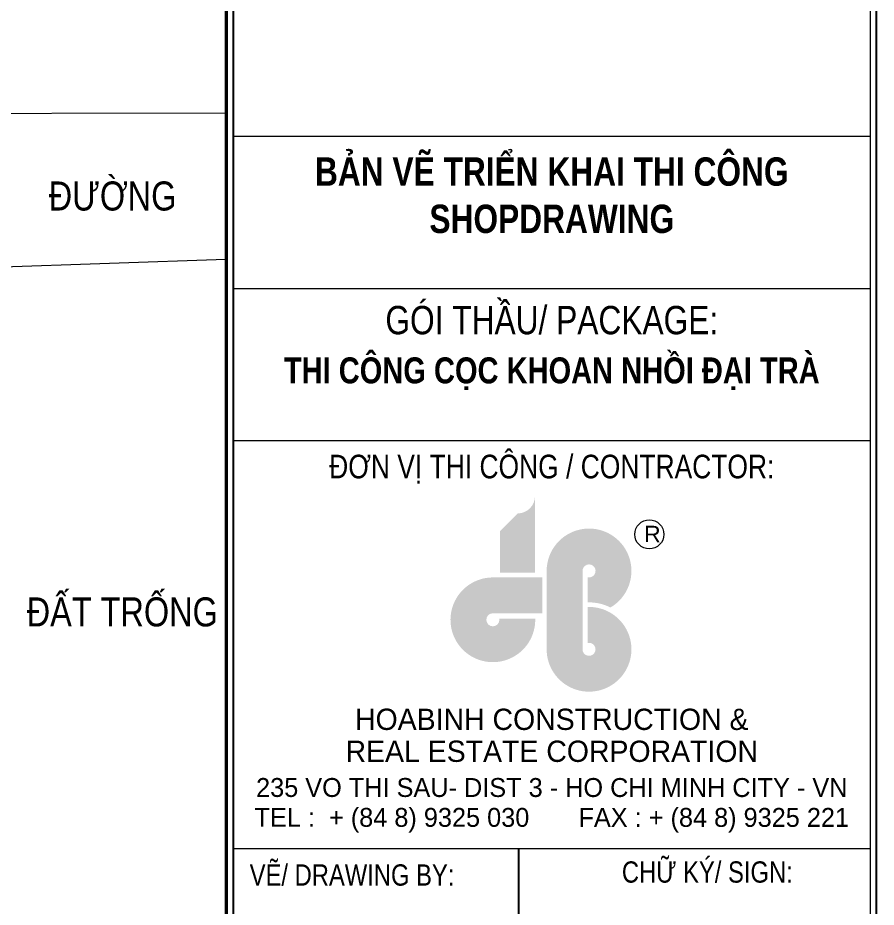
# Model space of a CAD drawing. Header units: millimetres. Extents: x -346728 to 1320345, y -537202 to -385966.
# Drawn here: x 482253 to 516240, y -480235 to -445010 of the extents above; entities that cross this region are included whole.
import ezdxf
from ezdxf.enums import TextEntityAlignment as Align
from ezdxf.xclip import XClip

# ---------------------------------------------------------------- set-up
doc = ezdxf.new("R2010")
doc.units = ezdxf.units.MM
doc.header["$LTSCALE"] = 100
doc.header["$XCLIPFRAME"] = 2
for name, color, linetype, lineweight in [('0 T TEXT', 7, 'Continuous', 13), ('Chu text vini xxxxxxxxxxxxxxxxxxxxxxxxxxxxxxxxx', 7, 'Continuous', 15), ('DIM', 5, 'Continuous', 20), ('LINE', 7, 'Continuous', 13), ('TEXT ENGLISL', 7, 'Continuous', 15)]:
    doc.layers.add(name, color=color, linetype=linetype, lineweight=lineweight)
doc.layers.add('TEXT_KUMHO', color=4, linetype='Continuous')
doc.styles.add('KT-ND-.SHX', font='Arial_1.ttf', dxfattribs={"width": 0.8})
doc.styles.add('TOAN - FONT ARIAL', font='Arial_1.ttf', dxfattribs={"width": 0.8})
doc.styles.add('UNIVER', font='VUNIVER0.TTF', dxfattribs={"height": 300})

# ---------------------------------------------------------------- blocks, each defined once
blk = doc.blocks.new('LOGO_HB')
at = {"layer": 'TEXT ENGLISL'}
h = blk.add_hatch(color=142, dxfattribs=at)
h.paths.add_polyline_path([(-211, 539.7), (-319, 431.8), (-103, 410)])
h.paths.add_polyline_path([(-103, 647.7, -0.414208), (-211, 539.7), (-103, 410)])
h.paths.add_polyline_path([(-103, 410), (-319, 431.8), (-319, 172.4), (-103, 172.4)])
for points in [[(191.7, 183.3, -2.79063), (224.3, 143.7), (224.3, -11.8, -0.125559), (364.6, -43.6, 1.726912), (-30.7, 183.3), (-30.7, -302.7, 2.465752), (224.3, -40.1), (224.3, -263.2, -2.79063), (191.7, -302.7)], [(-57.2, 142.9), (-364.2, 142.9, 2.465942), (-101.6, -112), (-324.7, -112, -2.792193), (-364.2, -79.5), (-57.2, -79.5)]]:
    blk.add_hatch(color=142, dxfattribs=at).paths.add_polyline_path(points)
at = {"layer": 'TEXT ENGLISL', "color": 142}
blk.add_circle((605.8, 410), 90.1, dxfattribs=at)
at = {"layer": 'TEXT ENGLISL', "color": 142, "insert": (573.4, 463.2), "char_height": 101.528, "width": 285.414, "attachment_point": 1}
blk.add_mtext('{\\fVNI-Helve|b0|i0|c0|p2;R}', dxfattribs=at)
blk = doc.blocks.new('LVL-KHUNGTEN')
at = {"color": 1}
blk.add_line((111604, 41093), (111604, 62), dxfattribs=at)
blk.add_lwpolyline([(61073, 41093), (119124, 41093), (119124, 62), (61073, 62)], close=True)
blk.add_lwpolyline([(111534, 41093), (119124, 41093), (119124, 62), (111534, 62)], close=True, dxfattribs=at)
blk.add_lwpolyline([(114939, 13934), (114939, 8106)])
at = {"layer": 'DEFPOINTS'}
blk.add_line((119124, 41093), (119124, 62), dxfattribs=at)
at = {"layer": 'DIM', "color": 1}
blk.add_line((119051, 41093), (119051, 62), dxfattribs=at)
at = {"layer": 'DIM'}
for p, q in [((111604, 22265), (119051, 22265)), ((111604, 20485), (119051, 20485)), ((111604, 18706), (119051, 18706)), ((111604, 13934), (119051, 13934))]:
    blk.add_line(p, q, dxfattribs=at)
at = {"layer": 'TEXT_KUMHO', "xscale": 1.886691166340368, "yscale": 1.886691166340368, "zscale": 1.886691166340368, "rotation": 359.9949903384549}
blk.add_blockref('LOGO_HB', (115327, 16834), dxfattribs=at)
at = {"color": 1, "style": 'UNIVER'}
for s, p in [('HOABINH CONSTRUCTION &', (115329, 15444)), ('REAL ESTATE CORPORATION', (115329, 15070))]:
    blk.add_text(s, height=248.79, rotation=359.995, dxfattribs=at).set_placement(p, align=Align.MIDDLE)
at = {"style": 'UNIVER'}
for s, p in [('235 VO THI SAU- DIST 3 - HO CHI MINH CITY - VN', (115329, 14646)), ('TEL :  + (84 8) 9325 030       FAX : + (84 8) 9325 221', (115329, 14269))]:
    blk.add_text(s, height=221.14, rotation=359.995, dxfattribs=at).set_placement(p, align=Align.MIDDLE)
at = {"layer": 'Chu text vini xxxxxxxxxxxxxxxxxxxxxxxxxxxxxxxxx', "style": 'KT-ND-.SHX', "width": 0.8}
for s, height, p in [('GÓI THẦU/ PACKAGE:', 331.71, (115329, 20162)), ('ĐƠN VỊ THI CÔNG / CONTRACTOR:', 276.43, (115329, 18408)), ('CHỮ KÝ/ SIGN:', 248.79, (117148, 13690)), ('VẼ/ DRAWING BY:', 248.79, (112993, 13655))]:
    blk.add_text(s, height=height, rotation=360, dxfattribs=at).set_placement(p, align=Align.MIDDLE)
at = {"layer": 'Chu text vini xxxxxxxxxxxxxxxxxxxxxxxxxxxxxxxxx', "attachment_point": 2, "rotation": 360, "style": 'KT-ND-.SHX'}
for s, insert, char_height, width in [('{\\fArial|b1|i0|c163|p34;\\C7;BẢN VẼ TRIỂN KHAI THI CÔNG \\PSHOPDRAWING}', (115329, 22018), 331.71, 7644.93), ('{\\fArial|b1|i0|c163|p34;\\C7;THI CÔNG CỌC KHOAN NHỒI \\fArial|b1|i0|c0|p34;ĐẠI TRÀ}', (115329, 19678), 304.07, 7661.07)]:
    blk.add_mtext(s, dxfattribs=dict(at, insert=insert, char_height=char_height, width=width))
blk = doc.blocks.new('mb duong hh')
at = {"layer": 'LINE', "color": 252, "lineweight": 9}
for points in [[(115058, 55196), (94235, 55165), (91872, 56266), (89997, 57976), (88907, 60862), (88707, 62911), (88940, 88523), (91575, 88254), (96746, 95492), (118933, 95463), (118933, 95463)], [(91766, 26650), (88563, 33528), (88520, 37453), (88659, 41909), (89445, 45063), (90338, 47206), (94208, 48936), (115248, 49660)]]:
    blk.add_lwpolyline(points, dxfattribs=at)
at = {"layer": '0 T TEXT', "lineweight": 9, "style": 'TOAN - FONT ARIAL', "width": 0.8}
for s, p in [('ĐƯỜNG', (101030, 51336)), ('ĐẤT TRỐNG', (100159, 34864))]:
    blk.add_text(s, height=1150, dxfattribs=at).set_placement(p)

msp = doc.modelspace()

# ---------------------------------------------------------------- block references
at = {"extrusion": (0.00597, -2.28885e-18, 0.999982), "xscale": 3.385207865094198, "yscale": 3.385207865094198, "zscale": 3.385207865094198}
msp.add_blockref('LVL-KHUNGTEN', (112985.2, -525073.6, 1027.7), dxfattribs=at)
ref = msp.add_blockref('mb duong hh', (382446.7, -503978, 0))
XClip(ref).set_block_clipping_path([(-58962.6888090824, -15358.4345334051), (108047.3313388755, 114603.0144500207)])

doc.saveas('drawing.dxf')
